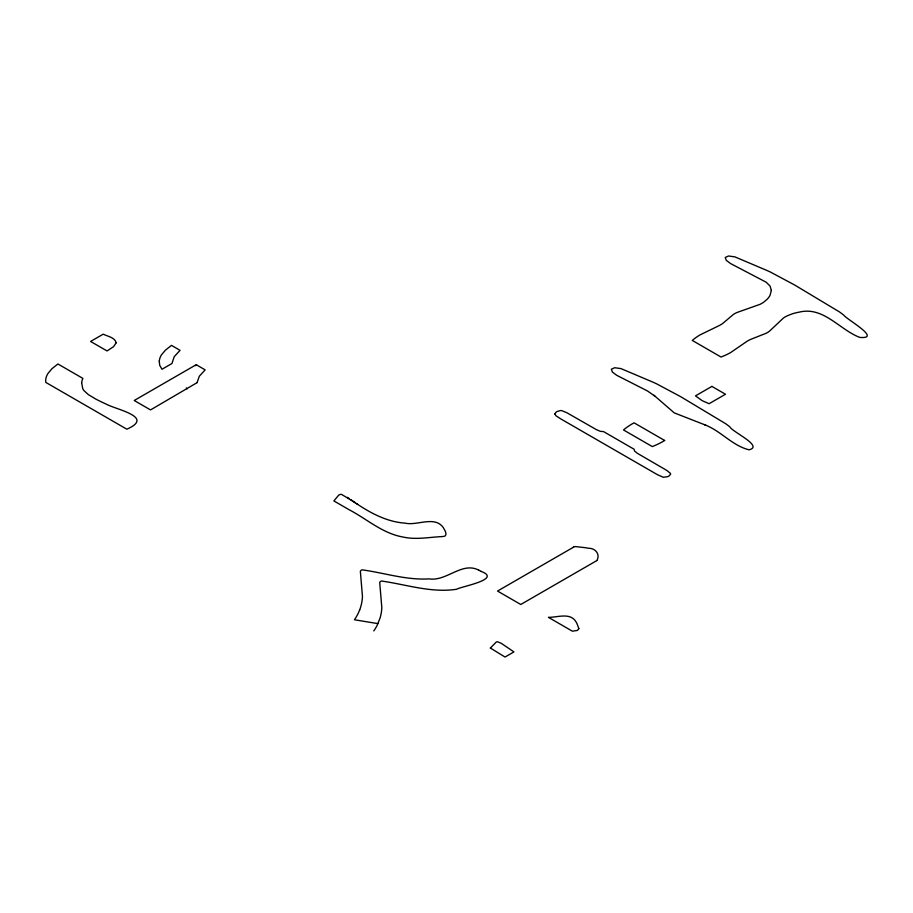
<?xml version="1.0" encoding="UTF-8"?>
<svg xmlns="http://www.w3.org/2000/svg" width="913" height="913" viewBox="0 0 913 913"><rect width="100%" height="100%" fill="white"/><g stroke="black" fill="none" stroke-linecap="round" stroke-linejoin="round"><path stroke-width="1.37" d="M596.84 560.571C600.56 554.339 595.344 548.028 588.554 548.291A71.18 41.096 0 0 0 585.427 547.697L575.601 546.602A3.253 1.872 0 0 0 573.432 547.149M359.699 609.827L358.489 612.714A106.707 61.605 0 0 1 354.438 619.767L377.959 623.625M195.519 365.656L196.569 364.926M573.501 547.195L497.528 591.053L520.775 604.486L596.76 560.616M704.391 424.693C720.642 430.525 732.158 445.761 749.128 449.812C763.884 446.069 732.215 431.963 729.829 426.828A156.637 90.433 0 0 0 725.664 423.7L680.71 396.699L656.481 383.757A156.637 90.433 0 0 0 651.072 381.36L620.977 368.601L614.677 367.734L611.333 369.24L612.429 372.093L616.663 375.277L647.443 390.947L654.769 396.048M705.726 425.161L674.273 412.893L653.948 395.272M478.686 570.111C461.887 561.369 446.525 581.729 428.973 578.876C406.274 580.291 384.362 572.862 362.221 569.86A2.34 1.347 0 0 0 361.057 570.317L360.35 571.253L362.461 596.463A124.396 71.819 0 0 1 359.722 609.827M481.105 571.39C502.549 579.401 461.156 586.42 456.614 589.262C431.233 593.142 406.353 584.514 381.566 581.033A2.34 1.347 0 0 0 380.413 581.49L379.705 582.426L381.817 607.636A126.508 73.04 0 0 1 380.048 618.067L377.149 625.314A105.851 61.114 0 0 1 373.794 630.929M356.903 503.885L357.748 504.444M355.294 502.812L353.765 501.785M347.351 497.368L349.074 498.555M353.365 501.511L341.553 494.401A2.34 1.347 0 0 0 340.161 494.481L338.746 495.097L333.884 500.929L348.857 509.568C366.615 518.801 382.41 533.432 402.953 537.015C416.214 540.04 429.761 537.038 443.113 536.536C447.792 536.513 445.681 531.412 444.14 529.129A71.18 41.096 0 0 0 443.102 527.326C434.44 515.537 416.956 526.025 404.984 523.126C385.469 521.791 368.065 511.668 352.327 500.803M350.946 499.845L351.722 500.381M187.062 388.824L186.355 387.922M478.686 570.111A71.18 41.096 0 0 1 481.105 571.401M578.842 628.589L577.461 630.427L572.371 631.18L548.405 617.336C557.227 617.519 570.18 612.224 575.863 621.616A71.18 41.096 0 0 1 576.902 623.419L578.842 628.589M159.25 361.103L159.684 365.234L161.966 369.274L171.941 363.511L174.212 356.698L180.055 350.33L171.473 345.376L165.504 350.101L161.624 354.621A38.232 22.072 0 0 0 159.741 358.592L159.25 361.103M81.634 382.878L82.798 388.755A25.564 14.756 0 0 0 84.167 390.81L88.378 394.621L95.728 399.038A164.192 94.792 0 0 0 105.794 403.923C115.803 409.64 155.256 416.83 126.827 429.19L45.787 382.399A35.79 20.657 0 0 1 48.138 373.246L51.95 368.704L57.918 363.979L82.878 378.393A37.25 21.501 0 0 0 81.862 381.372L81.634 382.878M197.06 382.661L150.531 409.914L134.222 400.499L196.204 364.709L205.151 369.879L199.308 376.247L197.06 382.661M554.842 413.886L555.914 415.735L560.719 418.873L657.337 474.634L663.34 477.282L667.654 476.677A8.411 4.85 0 0 0 669.252 475.787L670.541 474.189A3.572 2.066 0 0 0 670.473 473.402L666.867 470.469L637.468 453.362L634.581 451.068L634.147 449.276L603.527 431.587L600.412 431.347L596.451 429.669L566.802 412.699L561.735 410.622A3.572 2.066 0 0 0 560.365 410.588L557.603 411.329A8.411 4.85 0 0 0 556.051 412.242L554.842 413.886M771.348 290.414L770.024 295.344A34.306 19.801 0 0 1 767.137 299.281L763.953 302.009A30.312 17.495 0 0 1 759.913 304.383L737.111 312.451A25.37 14.642 0 0 0 733.493 314.369L722.754 323.43A32.845 18.968 0 0 1 719.136 325.621L699.997 334.911A71.34 41.188 0 0 0 694.188 338.871L692.282 340.423L721.053 357.04L723.747 355.944A71.34 41.188 0 0 0 730.617 352.578L746.697 341.53A32.845 18.968 0 0 1 750.497 339.453L766.201 333.245A25.37 14.642 0 0 0 769.511 331.157L783.48 317.986A30.312 17.495 0 0 1 787.599 315.658L792.313 313.821A34.306 19.801 0 0 1 799.137 312.155C823.423 306.083 839.355 329.616 859.749 337.399C882.517 339.328 846.454 319.299 843.703 315.088A156.637 90.433 0 0 0 839.538 311.961L794.584 284.97L770.355 272.017A156.637 90.433 0 0 0 764.946 269.62L734.851 256.861L728.551 255.994L725.207 257.5L726.303 260.353L730.537 263.537L766.155 282.197L770.047 286.043L771.348 290.414M116.202 342.729L113.577 346.655L107.061 350.957L90.592 341.451L103.215 334.169C107.608 336.418 114.753 337.308 116.202 342.729M490.372 648.036L505.049 657.04L513.939 651.905L501.271 643.334L497.756 641.862A2.34 1.347 0 0 0 496.352 641.942L490.372 648.036M711.889 386.393L695.489 395.865L702.131 400.647L709.081 403.706L725.481 394.245L711.889 386.393M664.653 440.477L634.067 422.822A72.766 42.009 0 0 0 623.511 429.955L652.293 446.571A72.766 42.009 0 0 0 664.653 440.477"/></g></svg>
